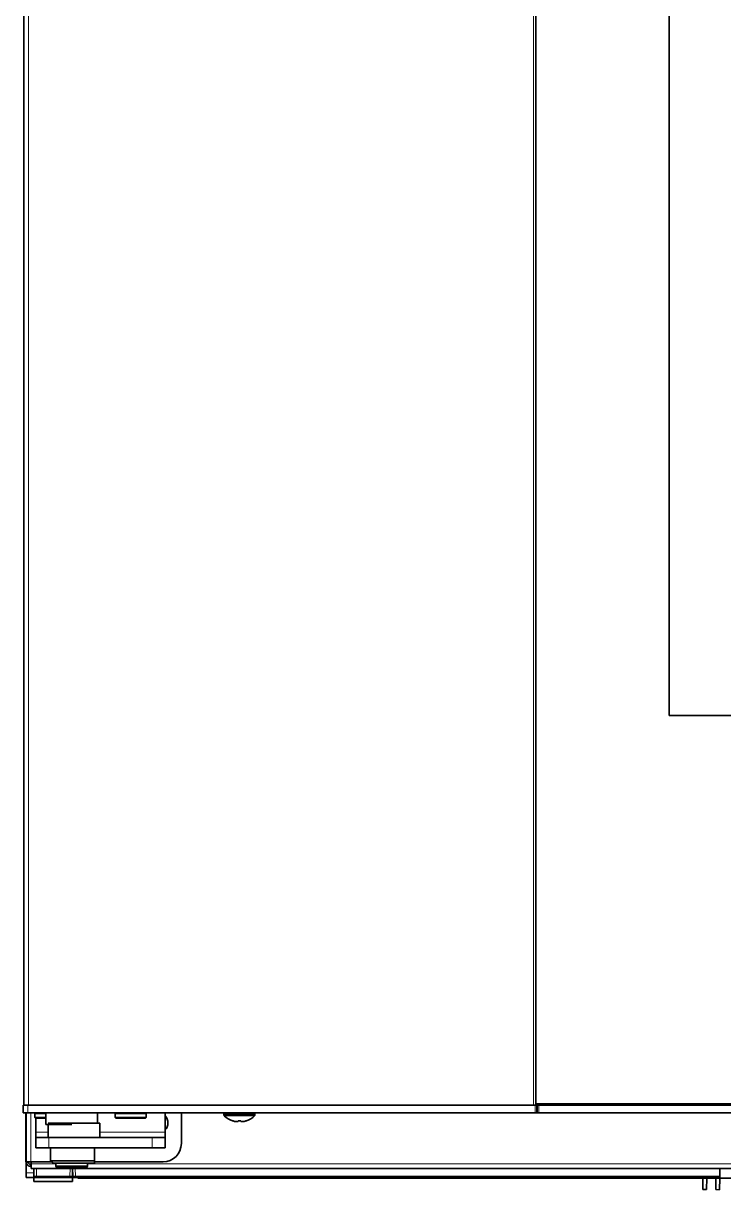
# Model space of a CAD drawing. Header units: millimetres. Extents: x -1803 to 2559, y -1143 to 2136.
# Drawn here: x 626 to 896.6, y 35.5 to 486 of the extents above; entities that cross this region are included whole.
import ezdxf

# ---------------------------------------------------------------- set-up
doc = ezdxf.new("R2010")
doc.units = ezdxf.units.MM

msp = doc.modelspace()

# ---------------------------------------------------------------- linework, layer by layer
at = {"linetype": 'Continuous', "lineweight": 35}
for p, q in [((626.2, 68.17), (626.2, 828.17)), ((824, 828.17), (824, 68.17)), ((875.5, 218.67), (875.5, 727.67)), ((1128.5, 218.67), (875.5, 218.67)), ((627.8, 68.17), (626, 68.17)), ((626, 68.17), (626, 65.17)), ((823.67, 68.17), (627.8, 68.17)), ((824.24, 68.17), (823.67, 68.17)), ((1180, 68.67), (824, 68.67)), ((824.57, 68.17), (824.24, 68.17)), ((825.13, 68.17), (824.57, 68.17)), ((1178.87, 68.17), (825.13, 68.17)), ((626, 65.17), (627.8, 65.17)), ((626.97, 65.17), (626.97, 48.3)), ((627.02, 48.3), (627.02, 65.17)), ((627.05, 65.19), (627.05, 46.3)), ((627.8, 65.17), (823.67, 65.17)), ((630.5, 64.92), (630.75, 65.17)), ((634.7, 64.92), (630.5, 64.92)), ((630.5, 63.42), (630.5, 64.92)), ((634.7, 63.42), (630.5, 63.42)), ((630.75, 63.17), (630.5, 63.42)), ((630.75, 63.17), (634.7, 63.17)), ((630.8, 63.17), (630.8, 57.7)), ((634.7, 60.67), (634.7, 65.17)), ((654.7, 65.17), (654.7, 61.17)), ((661.5, 64.92), (661.75, 65.17)), ((667.5, 64.92), (661.5, 64.92)), ((661.5, 63.42), (661.5, 64.92)), ((661.75, 63.17), (661.5, 63.42)), ((673.5, 63.42), (661.5, 63.42)), ((661.75, 63.17), (673.25, 63.17)), ((673.5, 64.92), (667.5, 64.92)), ((673.25, 65.17), (673.5, 64.92)), ((673.5, 63.42), (673.25, 63.17)), ((673.5, 64.92), (673.5, 63.42)), ((680.8, 65.17), (680.8, 57.7)), ((687.05, 53.3), (687.05, 65.17)), ((703.5, 64.38), (703.5, 64.67)), ((715.5, 64.67), (715.5, 64.38)), ((823.67, 65.17), (824.24, 65.17)), ((824.57, 65.17), (824.24, 65.17)), ((824.57, 65.17), (825.13, 65.17)), ((1178.87, 65.17), (825.13, 65.17)), ((644.7, 60.67), (634.7, 60.67)), ((655.55, 61.17), (635.55, 61.17)), ((635.55, 55.7), (635.55, 60.67)), ((655.55, 61.17), (655.55, 55.7)), ((706.75, 62.15), (706.75, 62.13)), ((709, 62.15), (709, 61.83)), ((710, 61.83), (710, 62.15)), ((712.25, 62.15), (712.25, 62.13)), ((630.8, 57.7), (630.8, 55.7)), ((630.8, 55.7), (630.8, 51.7)), ((635.8, 55.7), (630.8, 55.7)), ((675.8, 55.7), (635.8, 55.7)), ((680.8, 55.7), (675.8, 55.7)), ((680.8, 57.7), (680.8, 55.7)), ((680.8, 51.7), (680.8, 55.7)), ((630.8, 51.7), (635.8, 51.7)), ((675.8, 51.7), (635.8, 51.7)), ((636.55, 46.7), (636.55, 51.7)), ((653.55, 51.7), (653.55, 46.7)), ((655.81, 51.7), (655.8, 51.7)), ((675.8, 51.7), (680.8, 51.7)), ((626.97, 48.3), (626.97, 46.3)), ((626.97, 46.3), (627.02, 46.3)), ((627.02, 48.8), (627.05, 48.8)), ((627.02, 46.3), (627.02, 48.3)), ((627.05, 46.3), (628.85, 46.3)), ((627.05, 42), (627.05, 46.3)), ((628.85, 46.3), (636.95, 46.3)), ((628.85, 45.3), (629.05, 45.3)), ((628.85, 44.5), (628.85, 45.3)), ((629.05, 45.5), (629.05, 46.3)), ((629.05, 43.7), (629.05, 45.5)), ((636.55, 46.7), (653.55, 46.7)), ((637.55, 45.7), (636.55, 46.7)), ((653.55, 45.7), (637.55, 45.7)), ((638.55, 44.67), (638.55, 45.7)), ((650.85, 45.7), (650.85, 44.67)), ((653.55, 46.3), (680.05, 46.3)), ((627.05, 40.2), (627.05, 42)), ((628.85, 44.5), (629.05, 44.5)), ((629.05, 43.7), (1375.05, 43.7)), ((630.05, 38.7), (630.05, 43.7)), ((630.05, 43.7), (630.11, 40.69)), ((650.35, 44.17), (639.05, 44.17)), ((645, 40.69), (645.05, 43.7)), ((645.05, 43.7), (645.16, 40.69)), ((645.05, 38.7), (645.05, 43.7)), ((645.05, 43.3), (645.06, 43.4)), ((645.05, 43.1), (645.05, 43.3)), ((895.05, 43.7), (895.05, 40.69)), ((895.05, 40.69), (895.05, 40.2)), ((627.05, 40.2), (630.05, 40.2)), ((645.05, 38.7), (630.05, 38.7)), ((630.61, 40.2), (631.11, 40.2)), ((631.11, 40.2), (644, 40.2)), ((644, 40.2), (644.5, 40.2)), ((645.06, 40.2), (645.66, 40.2)), ((645.66, 40.2), (646.16, 40.2)), ((646.16, 40.2), (895.05, 40.2)), ((647.05, 40), (647.05, 40.21)), ((1357.05, 40), (647.05, 40)), ((888.46, 35.63), (888.53, 40)), ((890.03, 40), (889.96, 35.6)), ((893.46, 35.54), (893.53, 40)), ((895.03, 40), (894.96, 35.52)), ((888.46, 35.63), (889.96, 35.6)), ((893.46, 35.54), (894.96, 35.52))]:
    msp.add_line(p, q, dxfattribs=at)
at = {"linetype": 'Continuous', "lineweight": 13}
for p, q in [((628, 68.17), (628, 828.17)), ((823.1, 68.17), (823.1, 828.17)), ((627.8, 65.17), (627.8, 68.17)), ((823.67, 68.17), (823.67, 65.17)), ((824.24, 65.17), (824.24, 68.17)), ((824.57, 68.17), (824.57, 65.17)), ((825.13, 65.17), (825.13, 68.17)), ((628.85, 65.19), (628.85, 46.3)), ((715.5, 64.67), (703.5, 64.67)), ((715.5, 64.38), (703.5, 64.38)), ((709.5, 64.02), (703.66, 64.02)), ((715.35, 64.02), (709.5, 64.02)), ((635.55, 57.7), (630.8, 57.7)), ((635.8, 55.7), (635.8, 51.7)), ((680.8, 57.7), (655.55, 57.7)), ((675.8, 51.7), (675.8, 55.7)), ((627.05, 50.8), (627.02, 50.8)), ((627.02, 48.3), (626.97, 48.3)), ((638.56, 45.5), (629.05, 45.5)), ((1375.05, 45.5), (650.86, 45.5)), ((630.05, 42), (627.05, 42)), ((631.11, 40.69), (631.05, 43.7)), ((631.11, 40.69), (631.11, 40.2)), ((644, 40.69), (631.11, 40.69)), ((638.55, 44.67), (650.85, 44.67)), ((644.05, 43.7), (644, 40.69)), ((644, 40.2), (644, 40.69)), ((645.07, 43.3), (645.05, 43.3)), ((645.07, 43.1), (645.05, 43.1)), ((645.12, 42), (645.06, 42)), ((646.16, 40.69), (646.05, 43.7)), ((646.16, 40.69), (646.16, 40.2)), ((895.05, 40.69), (646.16, 40.69))]:
    msp.add_line(p, q, dxfattribs=at)
at = {"linetype": 'Continuous', "lineweight": 35}
for centre, radius, start, end in [((677.85, 61.3), 4, 0, 42.4856), ((704, 64.67), 0.5, 90, 180), ((704, 64.38), 0.5, 180, 226.2253), ((709.5, 70.12), 8.45, 226.2253, 251.0075), ((709.5, 70.12), 8.45, 288.9925, 313.7747), ((715, 64.67), 0.5, 0, 90), ((715, 64.38), 0.5, 313.7747, 0), ((677.85, 61.3), 4, 317.5144, 0), ((709.5, 70.12), 8.44, 250.9729, 259.3378), ((709.5, 70.12), 7.99, 266.4122, 273.5878), ((709.5, 70.12), 8.44, 280.6622, 289.0271), ((680.05, 53.3), 7, 270, 360), ((630.61, 40.7), 0.5, 181, 270), ((639.05, 44.67), 0.5, 180, 270), ((644.5, 40.7), 0.5, 270, 359), ((645.45, 43.1), 0.4, 180, 200.7298), ((645.66, 40.7), 0.5, 182, 270), ((650.35, 44.67), 0.5, 270, 0)]:
    msp.add_arc(centre, radius, start, end, dxfattribs=at)
at = {"linetype": 'Continuous', "lineweight": 13}
for start, end in [(0, 41.6081), (318.3919, 0)]:
    msp.add_arc((677.85, 61.3), 3.95, start, end, dxfattribs=at)
at = {"linetype": 'Continuous', "lineweight": 35, "extrusion": (0, 0, -1)}
for centre, major_axis, start_param, end_param in [((708.47, 70.12), (0, 8.32), 3.051363, 3.231822), ((710.53, 70.12), (0, -8.32), 6.192956, 6.373415)]:
    msp.add_ellipse(centre, major_axis=major_axis, ratio=0.707107, start_param=start_param, end_param=end_param, dxfattribs=at)
at = {"linetype": 'Continuous', "lineweight": 13, "extrusion": (0, 0, -1)}
for centre, major_axis, ratio, start_param, end_param in [((631.11, 40.7), (1, 0.01), 0.008724, 1.571025, 3.141517), ((644, 40.7), (-1, 0.01), 0.008724, 3.141669, 4.712161), ((646.16, 40.7), (1, 0.02), 0.017434, 1.57171, 3.141288)]:
    msp.add_ellipse(centre, major_axis=major_axis, ratio=ratio, start_param=start_param, end_param=end_param, dxfattribs=at)
at = {"linetype": 'Continuous', "lineweight": 35}
msp.add_open_spline([(628.85, 44.5), (628.62, 44.5), (628.15, 44.6), (627.55, 45), (627.15, 45.6), (627.05, 46.07), (627.05, 46.3)], degree=3, dxfattribs=at)
for points, knots in [([(628.85, 45.3), (628.79, 45.3), (628.72, 45.31), (628.59, 45.33), (628.53, 45.35), (628.41, 45.4), (628.35, 45.44), (628.24, 45.51), (628.19, 45.55), (628.1, 45.64), (628.06, 45.69), (627.99, 45.8), (627.95, 45.86), (627.9, 45.98), (627.89, 46.04), (627.86, 46.17), (627.85, 46.24), (627.85, 46.3)], [0, 0, 0, 0, 0.125, 0.125, 0.25, 0.25, 0.375, 0.375, 0.5, 0.5, 0.625, 0.625, 0.75, 0.75, 0.875, 0.875, 1, 1, 1, 1]), ([(653.55, 46.7), (653.55, 46.56), (653.55, 46.42), (653.55, 46.18), (653.55, 46.07), (653.55, 45.96), (653.55, 45.94), (653.55, 45.91), (653.55, 45.9), (653.55, 45.88), (653.55, 45.83), (653.55, 45.8), (653.55, 45.73), (653.55, 45.7), (653.55, 45.7)], [0, 0, 0, 0, 0.250204, 0.250204, 0.500408, 0.500408, 0.56296, 0.56296, 0.594235, 0.594235, 0.625511, 0.750613, 0.750613, 1, 1, 1, 1])]:
    msp.add_open_spline(points, degree=3, knots=knots, dxfattribs=at)

doc.saveas('drawing.dxf')
